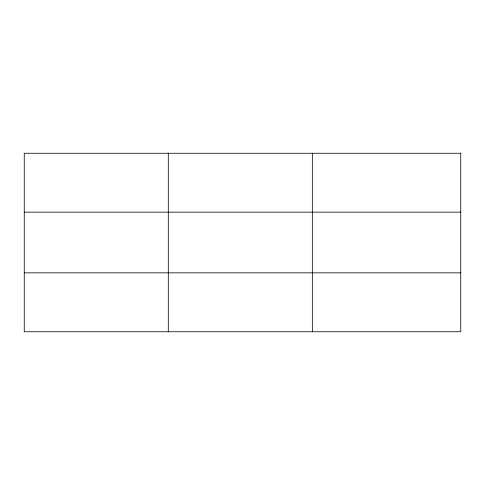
<?xml version="1.0" encoding="UTF-8"?>
<svg xmlns="http://www.w3.org/2000/svg" width="485" height="485" viewBox="0 0 485 485"><rect width="100%" height="100%" fill="white"/><g stroke="black" fill="none" stroke-linecap="round" stroke-linejoin="round"><path stroke-width="0.73" d="M168.295 331.746L168.295 153.254M312.34 331.746L312.34 153.254M24.25 212.157L460.75 212.157M24.25 272.843L460.75 272.843M460.75 153.254L460.75 331.746L24.25 331.746L24.25 153.254L460.75 153.254"/></g></svg>
